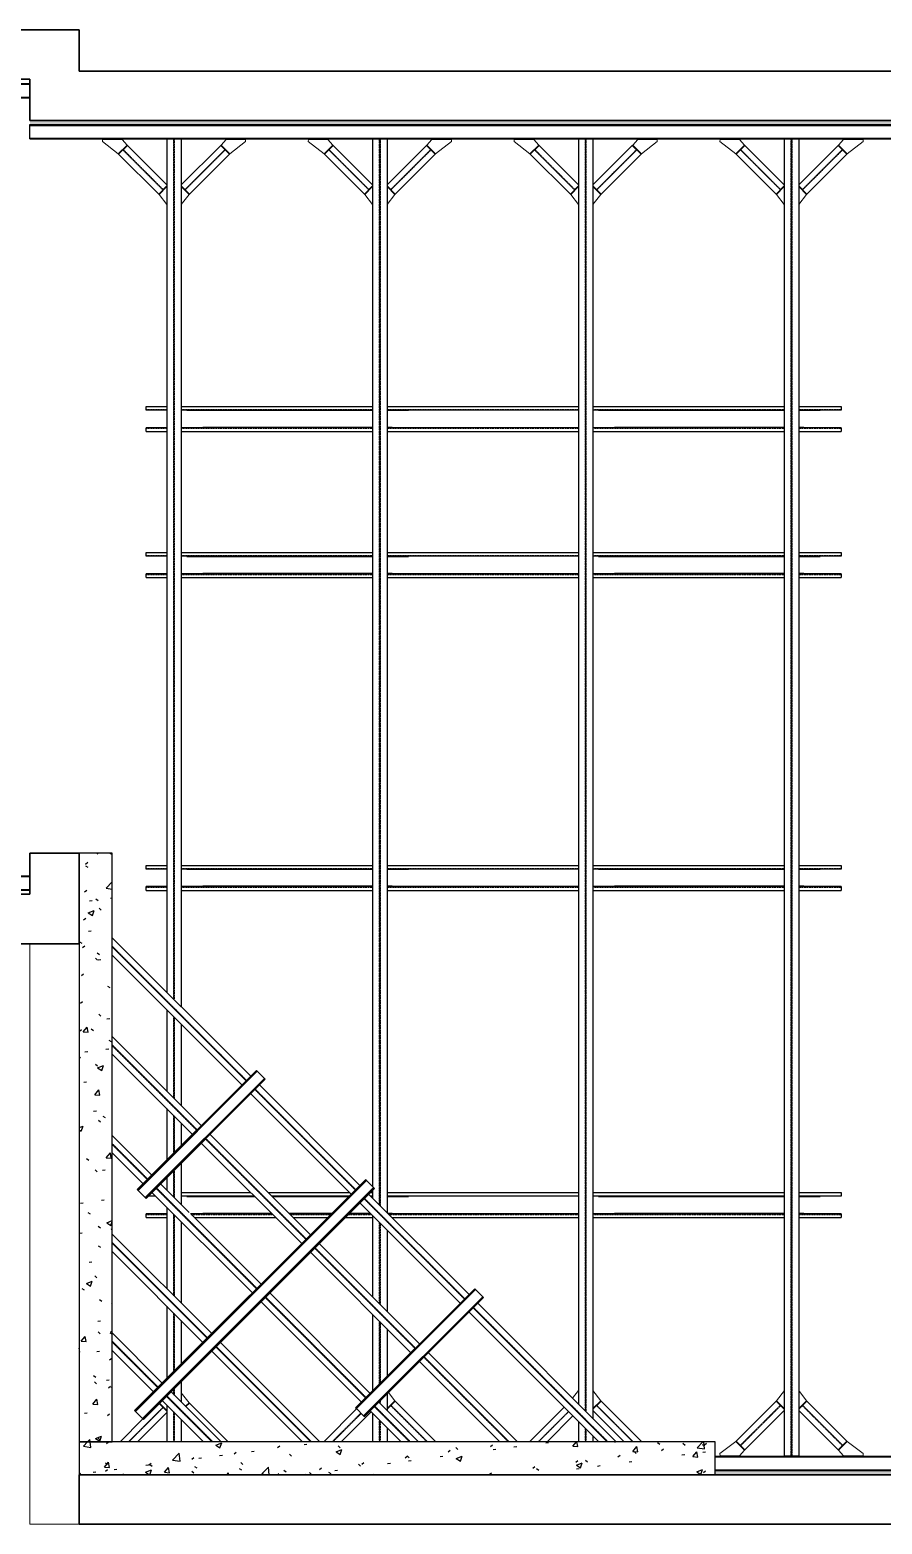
# Model space of a CAD drawing. Header units: millimetres. Extents: x -57600 to 57600, y -25200 to 11100.
# Drawn here: x -39000 to -18298, y -25200 to 11100 of the extents above; entities that cross this region are included whole.
import ezdxf

# ---------------------------------------------------------------- set-up
doc = ezdxf.new("R2010")
doc.units = ezdxf.units.MM
doc.linetypes.add('隱藏', pattern=[7.14375, 4.7625, -2.38125])
doc.layers.add('I-WALL', color=2, linetype='Continuous', lineweight=9)
doc.layers.add('S-BEAM', color=12, linetype='Continuous', lineweight=9)
for name, color, linetype in [('圍令', 7, 'Continuous'), ('托梁', 150, 'Continuous'), ('支撐', 80, 'Continuous'), ('斜撐', 131, 'Continuous')]:
    doc.layers.add(name, color=color, linetype=linetype)
doc.layers.get('0').off()
pattern_1 = [(0, (0, 0), (1625.6, 406.4), [67.056, -1152.144, 67.056, -1152.144, -6502.4]), (0, (0, 0), (1625.6, 406.4), [-2438.4, 67.056, -2371.344, 67.056, -1152.144, -2844.8]), (0, (0, 0), (1625.6, 406.4), [-6096, 67.056, -745.744, 67.056, -1964.944]), (120, (609.6, 203.2), (-1164.7527, 1204.611), [67.056, -1152.144, 67.056, -1152.144, -6502.4]), (120, (609.6, 203.2), (-1164.7527, 1204.611), [-2438.4, 67.056, -2371.344, 67.056, -1152.144, -2844.8]), (120, (609.6, 203.2), (-1164.7527, 1204.611), [-6096, 67.056, -745.744, 67.056, -1964.944]), (240, (812.8, 1016), (-460.8473, -1611.011), [67.056, -1152.144, 67.056, -1152.144, -6502.4]), (240, (812.8, 1016), (-460.8473, -1611.011), [-2438.4, 67.056, -2371.344, 67.056, -1152.144, -2844.8]), (240, (812.8, 1016), (-460.8473, -1611.011), [-6096, 67.056, -745.744, 67.056, -1964.944])]
pattern_2 = [(50, (0, 0), (1457.472, -127.512), [152.4, -1676.4]), (355, (0, 0), (-281.94, 1528.454), [121.92, -1341.12]), (100.451, (121.5, -10.6), (1175.54, 1400.933), [129.52, -1424.72]), (46.184, (0, 406.4), (2168.63, -336.34), [228.6, -2514.6]), (96.636, (180.7, 378.4), (1899.22, 1979.42), [194.28, -2137.08]), (351.184, (0, 406.4), (1899.24, 1979.4), [182.88, -2011.68]), (21, (203.2, 304.8), (1212.915, -818.12), [152.4, -1676.4]), (326, (203.2, 304.8), (494.417, 1473.504), [121.92, -1341.12]), (71.451, (304.3, 236.6), (1707.337, 655.37), [129.52, -1424.72]), (37.5, (0, 0), (24.7094, 676.44), [67.056, -1257.808, 67.056, -1294.384, -1346.2]), (37.5, (0, 0), (24.7094, 676.44), [-2686.304, 67.056, -1279.144]), (7.5, (0, 0), (534.558, 801.444), [67.056, -709.168, 67.056, -1227.328, -513.08]), (7.5, (0, 0), (534.558, 801.444), [-2070.608, 67.056, -446.024]), (327.5, (-453.14, 0), (1084.7275, -45.831), [67.056, -440.944, 67.056, -1517.904, -2103.12]), (327.5, (-453.14, 0), (1084.7275, -45.831), [-2092.96, 67.056, -2036.064]), (317.5, (-656.3, 0), (1185.035, 203.414), [67.056, -593.344, 67.056, -985.52, -1493.52]), (317.5, (-656.3, 0), (1185.035, 203.414), [-1712.976, 67.056, -1426.464])]

# ---------------------------------------------------------------- blocks, each defined once
blk = doc.blocks.new('670-CO-Y05-ARSE_rvt-1-第一層支撐平面圖')
at = {"layer": 'I-WALL', "color": 7, "lineweight": 35}
for p, q in [((-39000, 11100), (-56400, 11100)), ((-37800, 11100), (-39000, 11100)), ((-37800, 10100), (-37800, 11100)), ((-56400, 9900), (-39000, 9900)), ((-39000, 9900), (-39000, 8900)), ((37800, 10100), (-37800, 10100)), ((-39000, 8900), (-37800, 8900)), ((-37800, 8900), (37800, 8900)), ((-39000, -8900), (-39000, -9900)), ((-37800, -8900), (-39000, -8900)), ((-37800, -11100), (-37800, -8900)), ((-39000, -9900), (-56400, -9900)), ((-57600, -11100), (-39000, -11100)), ((-39000, -11100), (-37800, -11100)), ((37800, -24000), (-37800, -24000)), ((-37800, -24000), (-37800, -25200)), ((-37800, -25200), (37800, -25200))]:
    blk.add_line(p, q, dxfattribs=at)
at = {"layer": 'I-WALL', "color": 250, "lineweight": 18}
for q in [(-39000, -11100), (-37800, -25200)]:
    blk.add_line((-39000, -25200), q, dxfattribs=at)
blk = doc.blocks.new('圍令_單雙_ - H350x350x12x19 mm 單-1878367-第一層支撐平面圖')
at = {"layer": '圍令'}
for p, q in [((-8529, 156), (-8529, 175)), ((-8529, 175), (8421, 175)), ((-8529, 156), (8421, 156)), ((-8529, -175), (-8529, -156)), ((-8529, -156), (8421, -156)), ((-8529, -175), (8421, -175))]:
    blk.add_line(p, q, dxfattribs=at)
at = {"layer": '圍令', "linetype": '隱藏'}
for p, q in [((-8529, 156), (8421, 156)), ((-8529, -156), (8421, -156))]:
    blk.add_line(p, q, dxfattribs=at)
blk = doc.blocks.new('圍令_單雙_ - H350x350x12x19 mm 單-1878369-第一層支撐平面圖')
at = {"layer": 'S-BEAM'}
blk.add_line((-8387.5, 156), (-8387.5, 175), dxfattribs=at)
at = {"layer": '圍令'}
for p, q in [((-8387.5, 175), (8562.5, 175)), ((-8387.5, 156), (8562.5, 156)), ((-8387.5, -175), (-8387.5, -156)), ((-8387.5, -156), (8562.5, -156)), ((-8387.5, -175), (8562.5, -175))]:
    blk.add_line(p, q, dxfattribs=at)
at = {"layer": '圍令', "linetype": '隱藏'}
for p, q in [((-8387.5, 156), (8562.5, 156)), ((-8387.5, -156), (8562.5, -156))]:
    blk.add_line(p, q, dxfattribs=at)
blk = doc.blocks.new('圍令_單雙_ - H350x350x12x19 mm 單-1875456-第一層支撐平面圖')
at = {"layer": '圍令'}
for p, q in [((-39000, 156), (-39000, 175)), ((-39000, 175), (39000, 175)), ((-39000, 143), (-39000, 156)), ((-39000, 156), (39000, 156)), ((-39000, -143), (-39000, 143)), ((-39000, -156), (-39000, -143)), ((-39000, -175), (-39000, -156)), ((-39000, -156), (39000, -156)), ((-39000, -175), (39000, -175))]:
    blk.add_line(p, q, dxfattribs=at)
at = {"layer": '圍令', "linetype": '隱藏'}
for p, q in [((-39000, 156), (39000, 156)), ((-39000, -156), (39000, -156))]:
    blk.add_line(p, q, dxfattribs=at)
blk = doc.blocks.new('圍令_單雙_ - H350x350x12x19 mm 單-957121-第一層支撐平面圖')
at = {"layer": '圍令'}
for p, q in [((-22021, 175), (22369, 175)), ((-22021, 156), (22369, 156)), ((-22021, -156), (22369, -156)), ((-22021, -175), (22369, -175))]:
    blk.add_line(p, q, dxfattribs=at)
at = {"layer": '圍令', "linetype": '隱藏'}
for p, q in [((-22021, 156), (22369, 156)), ((-22021, -156), (22369, -156))]:
    blk.add_line(p, q, dxfattribs=at)
blk = doc.blocks.new('水平支撐_單雙_ - H350x350x12x19 mm 單-957519-第一層支撐平面圖')
at = {"layer": '支撐'}
for p, q in [((-16000, -175), (-16000, 175)), ((-16000, 175), (5083, 175)), ((5507, 175), (7483, 175)), ((7907, 175), (8458, 175)), ((8882, 175), (9883, 175)), ((10307, 175), (12283, 175)), ((12707, 175), (13761, 175)), ((14186, 175), (14683, 175)), ((15107, 175), (15650, 175)), ((-16000, -175), (4733, -175)), ((5157, -175), (7133, -175)), ((7557, -175), (8808, -175)), ((9232, -175), (9533, -175)), ((9957, -175), (11933, -175)), ((12357, -175), (14111, -175)), ((14757, -175), (15650, -175))]:
    blk.add_line(p, q, dxfattribs=at)
at = {"layer": '支撐', "linetype": '隱藏'}
for p, q in [((-16000, 6), (4914, 6)), ((4914, 6), (-16000, 6)), ((5338, 6), (7314, 6)), ((7314, 6), (5338, 6)), ((7738, 6), (8627, 6)), ((8627, 6), (7738, 6)), ((9051, 6), (9714, 6)), ((9714, 6), (9051, 6)), ((10138, 6), (12114, 6)), ((12114, 6), (10138, 6)), ((12538, 6), (13930, 6)), ((13930, 6), (12538, 6)), ((14355, 6), (14514, 6)), ((14514, 6), (14355, 6)), ((14938, 6), (15650, 6)), ((15650, 6), (14938, 6)), ((-16000, -6), (4902, -6)), ((4902, -6), (-16000, -6)), ((5326, -6), (7302, -6)), ((7302, -6), (5326, -6)), ((7726, -6), (8639, -6)), ((8639, -6), (7726, -6)), ((9063, -6), (9702, -6)), ((9702, -6), (9063, -6)), ((10126, -6), (12102, -6)), ((12102, -6), (10126, -6)), ((12526, -6), (13942, -6)), ((13942, -6), (12526, -6)), ((14367, -6), (14502, -6)), ((14502, -6), (14367, -6)), ((14926, -6), (15650, -6)), ((15650, -6), (14926, -6))]:
    blk.add_line(p, q, dxfattribs=at)
blk = doc.blocks.new('水平支撐_單雙_ - H350x350x12x19 mm 單-V51-第一層支撐平面圖')
at = {"layer": '支撐'}
for p, q in [((-16000, -175), (-16000, 175)), ((-16000, 175), (10083, 175)), ((10507, 175), (12483, 175)), ((12907, 175), (14065, 175)), ((14489, 175), (14883, 175)), ((15307, 175), (15650, 175)), ((-16000, -175), (9450, -175)), ((9536, -175), (9733, -175)), ((10157, -175), (12133, -175)), ((12557, -175), (14415, -175)), ((14957, -175), (15650, -175))]:
    blk.add_line(p, q, dxfattribs=at)
at = {"layer": '支撐', "linetype": '隱藏'}
for p, q in [((-16000, 6), (9914, 6)), ((9914, 6), (-16000, 6)), ((10338, 6), (12314, 6)), ((12314, 6), (10338, 6)), ((12738, 6), (14234, 6)), ((14234, 6), (12738, 6)), ((14658, 6), (14714, 6)), ((14714, 6), (14658, 6)), ((15138, 6), (15650, 6)), ((15650, 6), (15138, 6)), ((-16000, -6), (9902, -6)), ((9902, -6), (-16000, -6)), ((10326, -6), (12302, -6)), ((12302, -6), (10326, -6)), ((12726, -6), (14246, -6)), ((14246, -6), (12726, -6)), ((14670, -6), (14702, -6)), ((14702, -6), (14670, -6)), ((15126, -6), (15650, -6)), ((15650, -6), (15126, -6))]:
    blk.add_line(p, q, dxfattribs=at)
blk = doc.blocks.new('水平支撐_單雙_ - H350x350x12x19 mm 單-V52-第一層支撐平面圖')
at = {"layer": '支撐'}
for p, q in [((-16000, -175), (-16000, 175)), ((-16000, 175), (15083, 175)), ((15507, 175), (15650, 175)), ((-16000, -175), (14733, -175)), ((15157, -175), (15650, -175))]:
    blk.add_line(p, q, dxfattribs=at)
at = {"layer": '支撐', "linetype": '隱藏'}
for p, q in [((-16000, 6), (14914, 6)), ((14914, 6), (-16000, 6)), ((15338, 6), (15650, 6)), ((15650, 6), (15338, 6)), ((-16000, -6), (14902, -6)), ((14902, -6), (-16000, -6)), ((15326, -6), (15650, -6)), ((15650, -6), (15326, -6))]:
    blk.add_line(p, q, dxfattribs=at)
blk = doc.blocks.new('水平支撐_單雙_ - H350x350x12x19 mm 單-V53-第一層支撐平面圖')
at = {"layer": '支撐'}
for p, q in [((-16000, -175), (-16000, 175)), ((-16000, 175), (16000.05, 175)), ((16000.05, 175), (16000.05, -175)), ((-16000, -175), (16000.05, -175))]:
    blk.add_line(p, q, dxfattribs=at)
at = {"layer": '支撐', "linetype": '隱藏'}
for p, q in [((-16000, 6), (16000.05, 6)), ((16000.05, 6), (-16000, 6)), ((-16000, -6), (16000.05, -6)), ((16000.05, -6), (-16000, -6))]:
    blk.add_line(p, q, dxfattribs=at)
blk = doc.blocks.new('水平支撐_單雙_ - H300x300x10x15 mm 單-1728071-第一層支撐平面圖')
at = {"layer": '斜撐', "linetype": '隱藏'}
for p, q in [((-8502, 5), (-3900, 5)), ((-3900, 5), (-8502, 5)), ((-3600, 5), (-151, 5)), ((-151, 5), (-3600, 5)), ((150, 5), (3600, 5)), ((3600, 5), (150, 5)), ((3900, 5), (8502, 5)), ((8502, 5), (3900, 5)), ((-8512, -5), (-3900, -5)), ((-3900, -5), (-8512, -5)), ((-3600, -5), (-150, -5)), ((-150, -5), (-3600, -5)), ((150, -5), (3600, -5)), ((3600, -5), (150, -5)), ((3900, -5), (8512, -5)), ((8512, -5), (3900, -5))]:
    blk.add_line(p, q, dxfattribs=at)
at = {"layer": '斜撐'}
for p, q in [((-3900, 150), (-8357, 150)), ((-150, 150), (-3600, 150)), ((3600, 150), (150, 150)), ((8357, 150), (3900, 150)), ((-3900, -150), (-8657, -150)), ((-150, -150), (-3600, -150)), ((3600, -150), (150, -150)), ((8657, -150), (3900, -150))]:
    blk.add_line(p, q, dxfattribs=at)
blk = doc.blocks.new('水平支撐_單雙_ - H300x300x10x15 mm 單-1728069-第一層支撐平面圖')
at = {"layer": '斜撐', "linetype": '隱藏'}
for p, q in [((-6805, 5), (-3900, 5)), ((-3900, 5), (-6805, 5)), ((-3600, 5), (-150, 5)), ((-150, 5), (-3600, 5)), ((150, 5), (3600, 5)), ((3600, 5), (150, 5)), ((3900, 5), (6805, 5)), ((6805, 5), (3900, 5)), ((-6815, -5), (-3900, -5)), ((-3900, -5), (-6815, -5)), ((-3600, -5), (-150, -5)), ((-150, -5), (-3600, -5)), ((150, -5), (3600, -5)), ((3600, -5), (150, -5)), ((3900, -5), (6815, -5)), ((6815, -5), (3900, -5))]:
    blk.add_line(p, q, dxfattribs=at)
at = {"layer": '斜撐'}
for p, q in [((-3900, 150), (-6660, 150)), ((-150, 150), (-3600, 150)), ((3600, 150), (150, 150)), ((6660, 150), (3900, 150)), ((-3901, -150), (-6960, -150)), ((-150, -150), (-3600, -150)), ((3600, -150), (150, -150)), ((6960, -150), (3900, -150))]:
    blk.add_line(p, q, dxfattribs=at)
blk = doc.blocks.new('水平支撐_單雙_ - H300x300x10x15 mm 單-1728067-第一層支撐平面圖')
at = {"layer": '斜撐', "linetype": '隱藏'}
for p, q in [((-5108, 5), (-3900, 5)), ((-3900, 5), (-5108, 5)), ((-3600, 5), (-150, 5)), ((-150, 5), (-3600, 5)), ((150, 5), (3600, 5)), ((3600, 5), (150, 5)), ((3900, 5), (5108, 5)), ((5108, 5), (3900, 5)), ((-5118, -5), (-3900, -5)), ((-3900, -5), (-5118, -5)), ((-3600, -5), (-150, -5)), ((-150, -5), (-3600, -5)), ((150, -5), (3600, -5)), ((3600, -5), (150, -5)), ((3900, -5), (5118, -5)), ((5118, -5), (3900, -5))]:
    blk.add_line(p, q, dxfattribs=at)
at = {"layer": '斜撐'}
for p, q in [((-3900, 150), (-4963, 150)), ((-150, 150), (-3600, 150)), ((3600, 150), (150, 150)), ((4963, 150), (3900, 150)), ((-3900, -150), (-5263, -150)), ((-150, -150), (-3600, -150)), ((2576, -150), (150, -150)), ((3600, -150), (2615, -150)), ((5263, -150), (3900, -150))]:
    blk.add_line(p, q, dxfattribs=at)
blk = doc.blocks.new('水平支撐_單雙_ - H300x300x10x15 mm 單-1728065-第一層支撐平面圖')
at = {"layer": '斜撐', "linetype": '隱藏'}
for p, q in [((-3411, 5), (-150, 5)), ((-150, 5), (-3411, 5)), ((150, 5), (3411, 5)), ((3411, 5), (150, 5)), ((-3421, -5), (-150, -5)), ((-150, -5), (-3421, -5)), ((150, -5), (3421, -5)), ((3421, -5), (150, -5))]:
    blk.add_line(p, q, dxfattribs=at)
at = {"layer": '斜撐'}
for p, q in [((-150, 150), (-3266, 150)), ((3266, 150), (150, 150)), ((-150, -150), (-3566, -150)), ((3566, -150), (150, -150))]:
    blk.add_line(p, q, dxfattribs=at)
blk = doc.blocks.new('水平支撐_單雙_ - H300x300x10x15 mm 單-1728063-第一層支撐平面圖')
at = {"layer": '斜撐', "linetype": '隱藏'}
for p, q in [((-1714, 5), (-150, 5)), ((-150, 5), (-1714, 5)), ((150, 5), (1714, 5)), ((1714, 5), (150, 5)), ((-1724, -5), (-150, -5)), ((-150, -5), (-1724, -5)), ((150, -5), (1724, -5)), ((1724, -5), (150, -5))]:
    blk.add_line(p, q, dxfattribs=at)
at = {"layer": '斜撐'}
for p, q in [((-150, 150), (-1569, 150)), ((1569, 150), (150, 150)), ((-150, -150), (-1869, -150)), ((1869, -150), (150, -150))]:
    blk.add_line(p, q, dxfattribs=at)
blk = doc.blocks.new('雙C槽鋼托樑 - 槽鋼托梁-C250X90X9X13-1217122-第一層支撐平面圖')
at = {"layer": '托梁'}
for p, q in [((-8413.825, 214), (-8413.825, 304)), ((-8413.825, 304), (-7913.825, 304)), ((-7913.825, 214), (-8413.825, 214)), ((-7563.825, 304), (-2913.825, 304)), ((-2913.825, 214), (-7563.825, 214)), ((-2563.825, 304), (2086.175, 304)), ((2086.175, 214), (-2563.825, 214)), ((2436.175, 304), (7086.175, 304)), ((7086.175, 214), (2436.175, 214)), ((7436.175, 304), (8463.675, 304)), ((8463.675, 214), (7436.175, 214)), ((8463.675, 304), (8463.675, 214)), ((-8413.825, -304), (-8413.825, -214)), ((-7913.825, -214), (-8413.825, -214)), ((-8413.825, -304), (-7913.825, -304)), ((-2913.825, -214), (-7563.825, -214)), ((-7563.825, -304), (-2913.825, -304)), ((2086.175, -214), (-2563.825, -214)), ((-2563.825, -304), (2086.175, -304)), ((7086.175, -214), (2436.175, -214)), ((2436.175, -304), (7086.175, -304)), ((8463.675, -214), (7436.175, -214)), ((7436.175, -304), (8463.675, -304)), ((8463.675, -214), (8463.675, -304))]:
    blk.add_line(p, q, dxfattribs=at)
at = {"layer": '托梁', "linetype": '隱藏'}
for p, q in [((-8413.825, 227), (-7913.825, 227)), ((-7563.825, 227), (-2913.825, 227)), ((-2563.825, 227), (2086.175, 227)), ((2436.175, 227), (7086.175, 227)), ((7436.175, 227), (8463.675, 227)), ((-8413.825, -227), (-7913.825, -227)), ((-7563.825, -227), (-2913.825, -227)), ((-2563.825, -227), (2086.175, -227)), ((2436.175, -227), (7086.175, -227)), ((7436.175, -227), (8463.675, -227))]:
    blk.add_line(p, q, dxfattribs=at)
blk = doc.blocks.new('雙C槽鋼托樑 - 槽鋼托梁-C250X90X9X13-1217565-第一層支撐平面圖')
at = {"layer": '托梁'}
for p, q in [((-8210, 214), (-8393, 214)), ((-8303, 304), (-8300, 304)), ((-7589, 304), (-5900, 304)), ((-5810, 214), (-7589, 214)), ((-5476, 304), (-3500, 304)), ((-3513, 214), (-5386, 214)), ((-2999, 304), (-2939, 304)), ((-2939, 214), (-2986, 214)), ((-2589, 304), (2061, 304)), ((2061, 214), (-2589, 214)), ((2411, 304), (7061, 304)), ((7061, 214), (2411, 214)), ((7411, 304), (8439, 304)), ((8439, 214), (7411, 214)), ((8439, 304), (8439, 214)), ((-8439, -304), (-8439, -214)), ((-7939, -214), (-8439, -214)), ((-8439, -304), (-7939, -304)), ((-5382, -214), (-7358, -214)), ((-7268, -304), (-5292, -304)), ((-3941, -214), (-4958, -214)), ((-4868, -304), (-4031, -304)), ((-3607, -304), (-2939, -304)), ((-2982, -214), (-3517, -214)), ((2061, -214), (-2558, -214)), ((-2468, -304), (2061, -304)), ((7061, -214), (2411, -214)), ((2411, -304), (7061, -304)), ((8439, -214), (7411, -214)), ((7411, -304), (8439, -304)), ((8439, -214), (8439, -304))]:
    blk.add_line(p, q, dxfattribs=at)
at = {"layer": '托梁', "linetype": '隱藏'}
for p, q in [((-8380, 227), (-8223, 227)), ((-7589, 227), (-5823, 227)), ((-5399, 227), (-3500, 227)), ((-2999, 227), (-2939, 227)), ((-2589, 227), (2061, 227)), ((2411, 227), (7061, 227)), ((7411, 227), (8439, 227)), ((-8439, -227), (-7939, -227)), ((-7345, -227), (-5369, -227)), ((-4945, -227), (-3954, -227)), ((-3530, -227), (-2969, -227)), ((-2545, -227), (2061, -227)), ((2411, -227), (7061, -227)), ((7411, -227), (8439, -227))]:
    blk.add_line(p, q, dxfattribs=at)
blk = doc.blocks.new('角撐-2020 - 角撐-H300x300x10x15 mm_H350_H350_-892926-第一層支撐平面圖')
at = {"layer": 'S-BEAM'}
for p, q in [((-1103, 176), (-1112, 168)), ((-1068, 212), (-1103, 176)), ((-1103, 176), (-768, -159)), ((-1103, 176), (-768, -159)), ((-587, 150), (-1068, 212)), ((-587, -150), (-587, 150)), ((-587, -150), (-587, 150)), ((-575, 150), (-587, 150)), ((-575, 150), (-575, -150)), ((800, 150), (-575, 150)), ((800, -130), (800, 150)), ((812, 150), (800, 150)), ((1119, 189), (812, 150)), ((812, 150), (812, -118)), ((812, 150), (812, -118)), ((-776, -168), (-768, -159)), ((-768, -159), (-587, -150)), ((-587, -150), (-575, -150)), ((780, -150), (-575, -150))]:
    blk.add_line(p, q, dxfattribs=at)
at = {"layer": 'S-BEAM', "linetype": '隱藏'}
for p, q in [((800, 5), (-575, 5)), ((800, -5), (-575, -5))]:
    blk.add_line(p, q, dxfattribs=at)
blk = doc.blocks.new('角撐-2020 - 角撐-H300x300x10x15 mm_H350_H350_-892927-第一層支撐平面圖')
at = {"layer": 'S-BEAM'}
for p, q in [((-768, 159), (-1103, -176)), ((-768, 159), (-1103, -176)), ((-768, 159), (-776, 168)), ((-587, 150), (-768, 159)), ((-587, -150), (-587, 150)), ((-587, -150), (-587, 150)), ((-575, 150), (-587, 150)), ((-575, 150), (-575, -150)), ((-575, 150), (780, 150)), ((800, -150), (800, 130)), ((812, 118), (812, -150)), ((812, 118), (812, -150)), ((-1112, -168), (-1103, -176)), ((-1103, -176), (-1068, -212)), ((-1068, -212), (-587, -150)), ((-587, -150), (-575, -150)), ((-575, -150), (800, -150)), ((800, -150), (812, -150)), ((812, -150), (1119, -189))]:
    blk.add_line(p, q, dxfattribs=at)
at = {"layer": 'S-BEAM', "linetype": '隱藏'}
for p, q in [((800, 5), (-575, 5)), ((800, -5), (-575, -5))]:
    blk.add_line(p, q, dxfattribs=at)
blk = doc.blocks.new('角撐-2020 - 角撐-H300x300x10x15 mm_H350_H350_-892928-第一層支撐平面圖')
at = {"layer": 'S-BEAM'}
for p, q in [((-539, -150), (789, -150)), ((789, -150), (789, -30)), ((789, -150), (801, -150)), ((801, -30), (801, -150)), ((801, -30), (801, -150)), ((801, -150), (1109, -189))]:
    blk.add_line(p, q, dxfattribs=at)
blk = doc.blocks.new('角撐-2020 - 角撐-H300x300x10x15 mm_H350_H350_-892929-第一層支撐平面圖')
at = {"layer": 'S-BEAM'}
for p, q in [((249, 150), (-539, 150)), ((789, -130), (789, 134)), ((801, 134), (801, -115)), ((801, 134), (801, -115)), ((769, -150), (-239, -150))]:
    blk.add_line(p, q, dxfattribs=at)
at = {"layer": 'S-BEAM', "linetype": '隱藏'}
for p, q in [((789, 5), (-394, 5)), ((789, -5), (-384, -5))]:
    blk.add_line(p, q, dxfattribs=at)
blk = doc.blocks.new('角撐-2020 - 角撐-H300x300x10x15 mm_H350_H350_-V60-第一層支撐平面圖')
at = {"layer": 'S-BEAM', "linetype": '隱藏'}
for p, q in [((789, 5), (-455, 5)), ((789, -5), (-465, -5))]:
    blk.add_line(p, q, dxfattribs=at)
at = {"layer": 'S-BEAM'}
for p, q in [((789, -150), (789, 130)), ((801, 118), (801, -150)), ((801, 118), (801, -150)), ((-611, -152), (-598, -150)), ((-598, -150), (-598, -138)), ((-598, -150), (-598, -138)), ((-598, -150), (-586, -150)), ((-586, -126), (-586, -150)), ((-586, -150), (789, -150)), ((789, -150), (801, -150)), ((801, -150), (1051, -182))]:
    blk.add_line(p, q, dxfattribs=at)
blk = doc.blocks.new('角撐-2020 - 角撐-H300x300x10x15 mm_H350_H350_-V61-第一層支撐平面圖')
at = {"layer": 'S-BEAM'}
for p, q in [((-598, 150), (-611, 152)), ((-598, 138), (-598, 150)), ((-598, 138), (-598, 150)), ((-586, 150), (-598, 150)), ((-586, 150), (-586, 126)), ((519, 150), (-586, 150)), ((1109, 189), (1067, 184)), ((719, -150), (-310, -150))]:
    blk.add_line(p, q, dxfattribs=at)
at = {"layer": 'S-BEAM', "linetype": '隱藏'}
for p, q in [((519, 5), (-465, 5)), ((519, -5), (-455, -5))]:
    blk.add_line(p, q, dxfattribs=at)
blk = doc.blocks.new('角撐-2020 - 角撐-H300x300x10x15 mm_H350_H350_-V62-第一層支撐平面圖')
at = {"layer": 'S-BEAM', "linetype": '隱藏'}
for p, q in [((789, 5), (-455, 5)), ((789, -5), (-465, -5))]:
    blk.add_line(p, q, dxfattribs=at)
at = {"layer": 'S-BEAM'}
for p, q in [((-310, 150), (769, 150)), ((789, -150), (789, 130)), ((801, 118), (801, -150)), ((801, 118), (801, -150)), ((-611, -152), (-598, -150)), ((-598, -150), (-598, -138)), ((-598, -150), (-598, -138)), ((-598, -150), (-586, -150)), ((-586, -126), (-586, -150)), ((-586, -150), (789, -150)), ((789, -150), (801, -150)), ((801, -150), (1109, -189))]:
    blk.add_line(p, q, dxfattribs=at)
blk = doc.blocks.new('角撐-2020 - 角撐-H300x300x10x15 mm_H350_H350_-V63-第一層支撐平面圖')
at = {"layer": 'S-BEAM'}
for p, q in [((-598, 150), (-611, 152)), ((-598, 138), (-598, 150)), ((-598, 138), (-598, 150)), ((-586, 150), (-598, 150)), ((-586, 150), (-586, 126)), ((578, 150), (-586, 150)), ((1109, 189), (878, 160)), ((578, -150), (-310, -150))]:
    blk.add_line(p, q, dxfattribs=at)
at = {"layer": 'S-BEAM', "linetype": '隱藏'}
for p, q in [((578, 5), (-465, 5)), ((578, -5), (-455, -5))]:
    blk.add_line(p, q, dxfattribs=at)
blk = doc.blocks.new('角撐-2020 - 角撐-H300x300x10x15 mm_H350_H350_-V64-第一層支撐平面圖')
at = {"layer": 'S-BEAM'}
for p, q in [((-778, 159), (-1114, -176)), ((-778, 159), (-1114, -176)), ((-778, 159), (-787, 168)), ((-598, 150), (-778, 159)), ((-598, -150), (-598, 150)), ((-598, -150), (-598, 150)), ((-586, 150), (-598, 150)), ((-586, 150), (-586, -150)), ((-586, 150), (769, 150)), ((789, -150), (789, 130)), ((801, 118), (801, -150)), ((801, 118), (801, -150)), ((-1123, -168), (-1114, -176)), ((-1114, -176), (-1079, -212)), ((-1079, -212), (-598, -150)), ((-598, -150), (-586, -150)), ((-586, -150), (789, -150)), ((789, -150), (801, -150)), ((801, -150), (1109, -189))]:
    blk.add_line(p, q, dxfattribs=at)
at = {"layer": 'S-BEAM', "linetype": '隱藏'}
for p, q in [((789, 5), (-586, 5)), ((789, -5), (-586, -5))]:
    blk.add_line(p, q, dxfattribs=at)
blk = doc.blocks.new('角撐-2020 - 角撐-H300x300x10x15 mm_H350_H350_-V65-第一層支撐平面圖')
at = {"layer": 'S-BEAM'}
for p, q in [((-1114, 176), (-1123, 168)), ((-1079, 212), (-1114, 176)), ((-1114, 176), (-778, -159)), ((-1114, 176), (-778, -159)), ((-598, 150), (-1079, 212)), ((-598, -150), (-598, 150)), ((-598, -150), (-598, 150)), ((-586, 150), (-598, 150)), ((-586, 150), (-586, -150)), ((789, 150), (-586, 150)), ((789, -130), (789, 150)), ((801, 150), (789, 150)), ((1109, 189), (801, 150)), ((801, 150), (801, -118)), ((801, 150), (801, -118)), ((-787, -168), (-778, -159)), ((-778, -159), (-598, -150)), ((-598, -150), (-586, -150)), ((769, -150), (-586, -150))]:
    blk.add_line(p, q, dxfattribs=at)
at = {"layer": 'S-BEAM', "linetype": '隱藏'}
for p, q in [((789, 5), (-586, 5)), ((789, -5), (-586, -5))]:
    blk.add_line(p, q, dxfattribs=at)
blk = doc.blocks.new('M_C-槽 - 槽鋼壓樑-C300x90x10x15_5-1819997-第一層支撐平面圖')
at = {"layer": '托梁'}
for p, q in [((-36390, -17074), (-33495, -14179)), ((-36379, -17085), (-33484, -14190)), ((-36379, -17085), (-33484, -14190)), ((-36371, -17092), (-33476, -14197)), ((-36196, -17268), (-33301, -14373)), ((-33293, -14380), (-36188, -17275)), ((-36188, -17275), (-33293, -14380)), ((-36178, -17286), (-33283, -14391)), ((-33484, -14190), (-33495, -14179)), ((-33484, -14190), (-33476, -14197)), ((-33476, -14197), (-33301, -14373)), ((-33301, -14373), (-33293, -14380)), ((-33283, -14391), (-33293, -14380)), ((-36390, -17074), (-36379, -17085)), ((-36371, -17092), (-36379, -17085)), ((-36196, -17268), (-36371, -17092)), ((-36188, -17275), (-36196, -17268)), ((-36188, -17275), (-36178, -17286))]:
    blk.add_line(p, q, dxfattribs=at)
at = {"layer": '托梁', "linetype": '隱藏'}
for p, q in [((-33484, -14190), (-36379, -17085)), ((-33293, -14380), (-36188, -17275))]:
    blk.add_line(p, q, dxfattribs=at)
blk = doc.blocks.new('M_C-槽 - 槽鋼壓樑-C300x90x10x15_5-1728028-第一層支撐平面圖')
at = {"layer": '托梁'}
for p, q in [((-36455, -22442), (-30843, -16831)), ((-36444, -22453), (-30832, -16842)), ((-36444, -22453), (-30832, -16842)), ((-36436, -22461), (-30825, -16849)), ((-36261, -22636), (-30649, -17025)), ((-30642, -17032), (-36253, -22644)), ((-36253, -22644), (-30642, -17032)), ((-36242, -22655), (-30631, -17043)), ((-30832, -16842), (-30843, -16831)), ((-30832, -16842), (-30825, -16849)), ((-30825, -16849), (-30649, -17025)), ((-30649, -17025), (-30642, -17032)), ((-30631, -17043), (-30642, -17032)), ((-36455, -22442), (-36444, -22453)), ((-36436, -22461), (-36444, -22453)), ((-36261, -22636), (-36436, -22461)), ((-36253, -22644), (-36261, -22636)), ((-36253, -22644), (-36242, -22655))]:
    blk.add_line(p, q, dxfattribs=at)
at = {"layer": '托梁', "linetype": '隱藏'}
for p, q in [((-30832, -16842), (-36444, -22453)), ((-30642, -17032), (-36253, -22644))]:
    blk.add_line(p, q, dxfattribs=at)
blk = doc.blocks.new('M_L-角度 - 角鋼拉桿-L-75x75x9 mm-1824810-第一層支撐平面圖')
at = {"layer": '托梁'}
for p, q in [((-35181, 1436), (-35181, 1443)), ((-30674, 1443), (-34796, 1443)), ((-30201, 1443), (-30324, 1443)), ((-29806, 1443), (-29806, 1436))]:
    blk.add_line(p, q, dxfattribs=at)
blk.add_ellipse((-35200, 1443), major_axis=(0, 9), ratio=0.288431, start_param=1.570796, end_param=2.356194, dxfattribs=at)
blk = doc.blocks.new('M_L-角度 - 角鋼拉桿-L-75x75x9 mm-1824795-第一層支撐平面圖')
at = {"layer": '托梁'}
for p, q in [((-35191, 1859), (-35191, 1864)), ((-35191, 1859), (-30674, 1859)), ((-30324, 1859), (-29821, 1859)), ((-29821, 1864), (-29821, 1859)), ((-29821, 1859), (-29799, 1859))]:
    blk.add_line(p, q, dxfattribs=at)
blk.add_ellipse((-29802, 1859), major_axis=(0, 9), ratio=0.288431, start_param=4.712389, end_param=5.329456, dxfattribs=at)
blk = doc.blocks.new('M_L-角度 - 角鋼拉桿-L-75x75x9 mm-V92-第一層支撐平面圖')
at = {"layer": 'S-BEAM'}
blk.add_line((-35181, -2114), (-35181, -2107), dxfattribs=at)
blk.add_ellipse((-35200, -2106), major_axis=(0, 9), ratio=0.288431, start_param=1.570796, end_param=2.617994, dxfattribs=at)
at = {"layer": '托梁'}
for p, q in [((-30674, -2106), (-34796, -2106)), ((-30201, -2106), (-30324, -2106)), ((-29806, -2107), (-29806, -2114))]:
    blk.add_line(p, q, dxfattribs=at)
blk = doc.blocks.new('M_L-角度 - 角鋼拉桿-L-75x75x9 mm-V93-第一層支撐平面圖')
at = {"layer": '托梁'}
for p, q in [((-35191, -1690), (-35191, -1686)), ((-35191, -1690), (-30674, -1690)), ((-30324, -1690), (-29821, -1690)), ((-29821, -1686), (-29821, -1690)), ((-29821, -1690), (-29799, -1690))]:
    blk.add_line(p, q, dxfattribs=at)
blk.add_ellipse((-29802, -1690), major_axis=(0, 9), ratio=0.288431, start_param=4.712389, end_param=5.206043, dxfattribs=at)
blk = doc.blocks.new('M_L-角度 - 角鋼拉桿-L-75x75x9 mm-V97-第一層支撐平面圖')
at = {"layer": '托梁'}
for p, q in [((-33125, -17656), (-34796, -17656)), ((-31668, -17656), (-32701, -17656)), ((-30725, -17656), (-31244, -17656)), ((-30201, -17656), (-30301, -17656)), ((-29806, -17657), (-29806, -17664))]:
    blk.add_line(p, q, dxfattribs=at)
blk = doc.blocks.new('M_L-角度 - 角鋼拉桿-L-75x75x9 mm-V98-第一層支撐平面圖')
at = {"layer": '托梁'}
for p, q in [((-35191, -17240), (-35191, -17236)), ((-35191, -17240), (-33541, -17240)), ((-33117, -17240), (-31252, -17240)), ((-30717, -17240), (-30674, -17240)), ((-30324, -17240), (-29821, -17240)), ((-29821, -17236), (-29821, -17240)), ((-29821, -17240), (-29799, -17240))]:
    blk.add_line(p, q, dxfattribs=at)
blk.add_ellipse((-29802, -17240), major_axis=(0, 9), ratio=0.288431, start_param=4.712389, end_param=5.206043, dxfattribs=at)

msp = doc.modelspace()

# ---------------------------------------------------------------- hatches: boundary and pattern name
at = {"layer": 'S-BEAM'}
h = msp.add_hatch(dxfattribs=at)
h.set_pattern_fill('FP_54', color=256, style=0, pattern_type=2)
h.set_pattern_definition(pattern_1)
h.paths.add_polyline_path([(20824, -24000), (22039, -24000), (22039, -23900), (-22351, -23900), (-22351, -24000), (19430, -24000)])
at = {"layer": '圍令'}
h = msp.add_hatch(dxfattribs=at)
h.set_pattern_fill('FP_54', color=256, style=0, pattern_type=2)
h.set_pattern_definition(pattern_1)
h.paths.add_polyline_path([(37680, 8800), (39000, 8800), (39000, 8900), (-39000, 8898), (-39000, 8800), (36161, 8800)])
h = msp.add_hatch(dxfattribs=at)
h.set_pattern_fill('FP_55', color=256, style=0, pattern_type=2)
h.set_pattern_definition(pattern_2)
h.paths.add_polyline_path([(-37737, -23200), (-37000, -23200), (-37000, -8900), (-37800, -8900), (-37800, -23200)])
h = msp.add_hatch(dxfattribs=at)
h.set_pattern_fill('FP_55', color=256, style=0, pattern_type=2)
h.set_pattern_definition(pattern_2)
h.paths.add_polyline_path([(-29371, -24000), (-22351, -24000), (-22351, -23200), (-37800, -23200), (-37800, -24000), (-30765, -24000)])

# ---------------------------------------------------------------- linework, layer by layer
for p, q in [((-39000, 8800), (39000, 8800)), ((22039, -23900), (-22351, -23900))]:
    msp.add_line(p, q, dxfattribs=at)
at = {"layer": '圍令', "lineweight": 25}
for p, q in [((-37000, -8900), (-37800, -8900)), ((-37800, -8900), (-37800, -23200)), ((-37000, -23200), (-37000, -8900)), ((-22351, -23200), (-37800, -23200)), ((-37800, -23200), (-37800, -24000)), ((-37800, -23200), (-37000, -23200)), ((-22351, -24000), (-22351, -23200)), ((-37800, -24000), (-22351, -24000))]:
    msp.add_line(p, q, dxfattribs=at)

# ---------------------------------------------------------------- block references
at = {"lineweight": 5}
msp.add_blockref('670-CO-Y05-ARSE_rvt-1-第一層支撐平面圖', (0, 0), dxfattribs=at)
at = {"layer": 'S-BEAM'}
for name, p, rotation in [('角撐-2020 - 角撐-H300x300x10x15 mm_H350_H350_-892927-第一層支撐平面圖', (-36331, 7782), 315.0000000000007), ('角撐-2020 - 角撐-H300x300x10x15 mm_H350_H350_-892926-第一層支撐平面圖', (-34666, 7782), 224.9999999999995), ('角撐-2020 - 角撐-H300x300x10x15 mm_H350_H350_-892927-第一層支撐平面圖', (-31331, 7782), 315.0000000000007), ('角撐-2020 - 角撐-H300x300x10x15 mm_H350_H350_-892926-第一層支撐平面圖', (-29666, 7782), 224.9999999999995), ('角撐-2020 - 角撐-H300x300x10x15 mm_H350_H350_-892927-第一層支撐平面圖', (-26331, 7782), 315.0000000000007), ('角撐-2020 - 角撐-H300x300x10x15 mm_H350_H350_-892926-第一層支撐平面圖', (-24666, 7782), 224.9999999999995), ('角撐-2020 - 角撐-H300x300x10x15 mm_H350_H350_-892927-第一層支撐平面圖', (-21331, 7782), 315.0000000000007), ('角撐-2020 - 角撐-H300x300x10x15 mm_H350_H350_-892926-第一層支撐平面圖', (-19666, 7782), 224.9999999999995), ('角撐-2020 - 角撐-H300x300x10x15 mm_H350_H350_-892928-第一層支撐平面圖', (-34674, -22925), 135.0000000000001), ('角撐-2020 - 角撐-H300x300x10x15 mm_H350_H350_-V61-第一層支撐平面圖', (-31323, -22875), 44.99999999999892), ('角撐-2020 - 角撐-H300x300x10x15 mm_H350_H350_-V60-第一層支撐平面圖', (-29674, -22875), 135.0000000000001), ('角撐-2020 - 角撐-H300x300x10x15 mm_H350_H350_-V63-第一層支撐平面圖', (-26323, -22875), 44.99999999999892), ('角撐-2020 - 角撐-H300x300x10x15 mm_H350_H350_-V62-第一層支撐平面圖', (-24674, -22875), 135.0000000000001), ('角撐-2020 - 角撐-H300x300x10x15 mm_H350_H350_-V65-第一層支撐平面圖', (-21323, -22875), 44.99999999999892), ('角撐-2020 - 角撐-H300x300x10x15 mm_H350_H350_-V64-第一層支撐平面圖', (-19674, -22875), 135.0000000000001), ('角撐-2020 - 角撐-H300x300x10x15 mm_H350_H350_-892929-第一層支撐平面圖', (-36323, -22925), 44.99999999999892)]:
    msp.add_blockref(name, p, dxfattribs=dict(at, rotation=rotation))
for name in ['M_L-角度 - 角鋼拉桿-L-75x75x9 mm-V98-第一層支撐平面圖', 'M_L-角度 - 角鋼拉桿-L-75x75x9 mm-V97-第一層支撐平面圖']:
    msp.add_blockref(name, (0, 0), dxfattribs=at)
at = {"layer": '圍令'}
for name, p in [('圍令_單雙_ - H350x350x12x19 mm 單-1878367-第一層支撐平面圖', (-47421, 9625)), ('圍令_單雙_ - H350x350x12x19 mm 單-1875456-第一層支撐平面圖', (0, 8625)), ('圍令_單雙_ - H350x350x12x19 mm 單-1878369-第一層支撐平面圖', (-47563, -9625)), ('圍令_單雙_ - H350x350x12x19 mm 單-957121-第一層支撐平面圖', (-330, -23725))]:
    msp.add_blockref(name, p, dxfattribs=at)
at = {"layer": '托梁'}
for name, p in [('雙C槽鋼托樑 - 槽鋼托梁-C250X90X9X13-1217122-第一層支撐平面圖', (-27760, 1650)), ('M_L-角度 - 角鋼拉桿-L-75x75x9 mm-1824795-第一層支撐平面圖', (0, 0)), ('M_L-角度 - 角鋼拉桿-L-75x75x9 mm-1824795-第一層支撐平面圖', (10000, 0)), ('M_L-角度 - 角鋼拉桿-L-75x75x9 mm-1824810-第一層支撐平面圖', (0, 0)), ('M_L-角度 - 角鋼拉桿-L-75x75x9 mm-1824810-第一層支撐平面圖', (10000, 0)), ('雙C槽鋼托樑 - 槽鋼托梁-C250X90X9X13-1217122-第一層支撐平面圖', (-27760, -1900)), ('M_L-角度 - 角鋼拉桿-L-75x75x9 mm-V93-第一層支撐平面圖', (0, 0)), ('M_L-角度 - 角鋼拉桿-L-75x75x9 mm-V93-第一層支撐平面圖', (10000, 0)), ('M_L-角度 - 角鋼拉桿-L-75x75x9 mm-V92-第一層支撐平面圖', (0, 0)), ('M_L-角度 - 角鋼拉桿-L-75x75x9 mm-V92-第一層支撐平面圖', (10000, 0)), ('雙C槽鋼托樑 - 槽鋼托梁-C250X90X9X13-1217122-第一層支撐平面圖', (-27760, -9500)), ('M_L-角度 - 角鋼拉桿-L-75x75x9 mm-V93-第一層支撐平面圖', (0, -7600)), ('M_L-角度 - 角鋼拉桿-L-75x75x9 mm-V93-第一層支撐平面圖', (10000, -7600)), ('M_L-角度 - 角鋼拉桿-L-75x75x9 mm-V92-第一層支撐平面圖', (0, -7600)), ('M_L-角度 - 角鋼拉桿-L-75x75x9 mm-V92-第一層支撐平面圖', (10000, -7600)), ('M_C-槽 - 槽鋼壓樑-C300x90x10x15_5-1819997-第一層支撐平面圖', (0, 0)), ('M_C-槽 - 槽鋼壓樑-C300x90x10x15_5-1728028-第一層支撐平面圖', (0, 0)), ('雙C槽鋼托樑 - 槽鋼托梁-C250X90X9X13-1217565-第一層支撐平面圖', (-27735, -17450)), ('M_L-角度 - 角鋼拉桿-L-75x75x9 mm-V93-第一層支撐平面圖', (10000, -15550)), ('M_L-角度 - 角鋼拉桿-L-75x75x9 mm-V92-第一層支撐平面圖', (10000, -15550)), ('M_C-槽 - 槽鋼壓樑-C300x90x10x15_5-1819997-第一層支撐平面圖', (5303, -5303))]:
    msp.add_blockref(name, p, dxfattribs=at)
at = {"layer": '支撐'}
for name, p, rotation in [('水平支撐_單雙_ - H350x350x12x19 mm 單-957519-第一層支撐平面圖', (-35499, -7550), 270), ('水平支撐_單雙_ - H350x350x12x19 mm 單-V51-第一層支撐平面圖', (-30499, -7550), 269.9999999999999), ('水平支撐_單雙_ - H350x350x12x19 mm 單-V52-第一層支撐平面圖', (-25499, -7550), 269.9999999999999), ('水平支撐_單雙_ - H350x350x12x19 mm 單-V53-第一層支撐平面圖', (-20499, -7550), 269.9999999999999)]:
    msp.add_blockref(name, p, dxfattribs=dict(at, rotation=rotation))
at = {"layer": '斜撐'}
for name, p, rotation in [('水平支撐_單雙_ - H300x300x10x15 mm 單-1728071-第一層支撐平面圖', (-30984, -17184), 134.9999999999997), ('水平支撐_單雙_ - H300x300x10x15 mm 單-1728069-第一層支撐平面圖', (-32184, -18384), 134.9999999999997), ('水平支撐_單雙_ - H300x300x10x15 mm 單-1728067-第一層支撐平面圖', (-33384, -19584), 134.9999999999998), ('水平支撐_單雙_ - H300x300x10x15 mm 單-1728065-第一層支撐平面圖', (-34584, -20784), 134.9999999999997), ('水平支撐_單雙_ - H300x300x10x15 mm 單-1728063-第一層支撐平面圖', (-35784, -21984), 134.9999999999997)]:
    msp.add_blockref(name, p, dxfattribs=dict(at, rotation=rotation))

doc.saveas('drawing.dxf')
